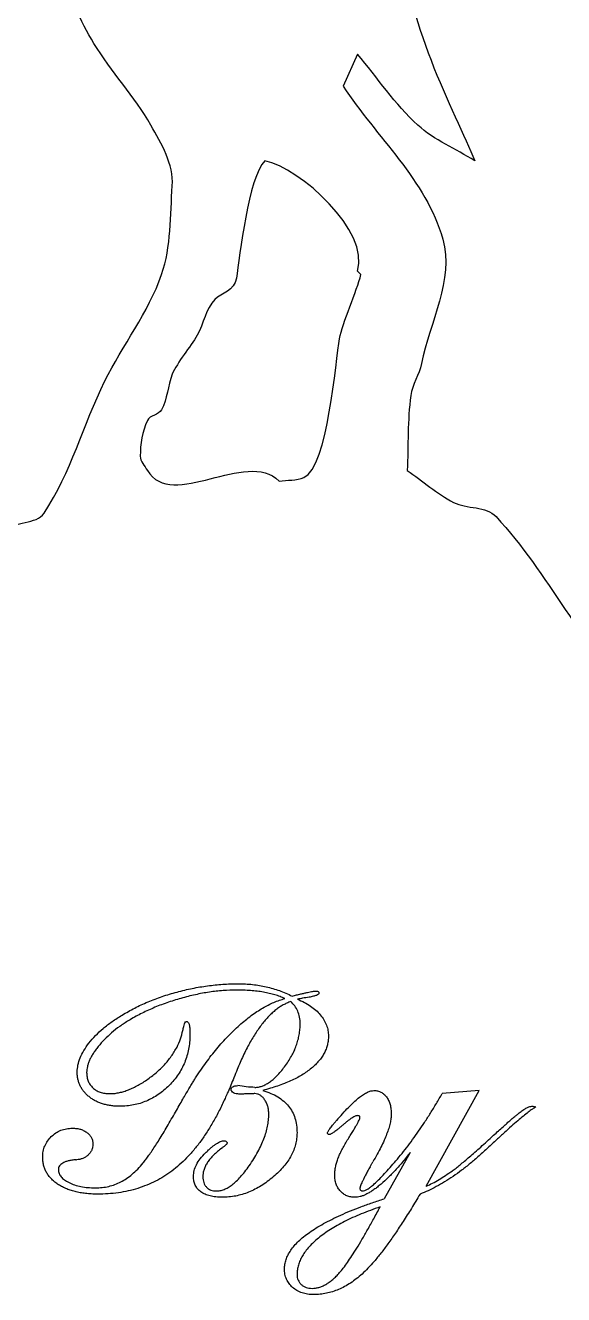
# Model space of a CAD drawing. Header units: inches. Extents: x 20 to 626, y -11 to 338.
# Drawn here: x 51.58 to 66.7, y 170.13 to 205.8 of the extents above; entities that cross this region are included whole.
import ezdxf

# ---------------------------------------------------------------- set-up
doc = ezdxf.new("R2010")
doc.units = ezdxf.units.IN
doc.header["$MEASUREMENT"] = 0

msp = doc.modelspace()

# ---------------------------------------------------------------- linework, layer by layer
at = {"color": 7, "linetype": 'Continuous', "lineweight": 25}
for p, q in [((60.91, 204.998), (60.51, 204.098)), ((61.01, 198.798), (60.91, 198.898)), ((62.844, 173.18), (64.333, 175.87)), ((64.333, 175.87), (63.295, 175.785)), ((60.366, 175.073), (60.324, 175.028)), ((62.394, 174.13), (61.667, 172.83)), ((53.001, 173.925), (53.02, 173.925))]:
    msp.add_line(p, q, dxfattribs=at)
for points, knots in [([(40.31, 181.498), (41.71, 182.698), (43.019, 184.014), (44.51, 185.098), (45.234, 185.624), (46.278, 185.666), (46.91, 186.298), (48.49, 187.878), (49.519, 189.935), (51.01, 191.598), (51.279, 191.898), (51.887, 191.763), (52.11, 192.098), (52.863, 193.228), (53.211, 194.581), (53.81, 195.798), (54.311, 196.815), (55.04, 197.727), (55.41, 198.798), (55.684, 199.592), (55.651, 200.461), (55.71, 201.298), (55.753, 201.898), (55.407, 202.476), (55.11, 202.998), (54.649, 203.811), (53.994, 204.499), (53.51, 205.298), (53.125, 205.936), (52.832, 206.626), (52.51, 207.298), (52.136, 208.082), (52.709, 208.853), (52.91, 209.698)], [0, 0, 0, 0, 1, 1, 1, 2, 2, 2, 3, 3, 3, 4, 4, 4, 5, 5, 5, 6, 6, 6, 7, 7, 7, 8, 8, 8, 9, 9, 9, 10, 10, 10, 11, 11, 11, 11]), ([(62.71, 209.198), (62.577, 208.832), (62.355, 208.486), (62.31, 208.098), (62.089, 206.179), (63.683, 203.316), (64.21, 201.998)], [0, 0, 0, 0, 1, 1, 1, 2, 2, 2, 2]), ([(64.21, 201.998), (63.677, 202.332), (63.076, 202.575), (62.61, 202.998), (61.963, 203.587), (61.477, 204.332), (60.91, 204.998)], [0, 0, 0, 0, 1, 1, 1, 2, 2, 2, 2]), ([(60.51, 204.098), (61.444, 202.665), (62.846, 201.445), (63.31, 199.798), (63.632, 198.659), (62.948, 197.458), (62.71, 196.298), (62.647, 195.989), (62.452, 195.712), (62.41, 195.398), (62.318, 194.704), (62.344, 193.998), (62.31, 193.298)], [0, 0, 0, 0, 1, 1, 1, 2, 2, 2, 3, 3, 3, 4, 4, 4, 4]), ([(58.31, 201.998), (57.851, 201.539), (57.607, 199.326), (57.51, 198.698), (57.456, 198.344), (57.09, 198.278), (56.91, 198.098), (56.647, 197.835), (56.595, 197.422), (56.41, 197.098), (56.218, 196.761), (55.854, 196.344), (55.71, 195.998), (55.577, 195.677), (55.575, 195.305), (55.41, 194.998), (55.331, 194.852), (55.08, 194.85), (55.01, 194.698), (54.868, 194.39), (54.81, 194.038), (54.81, 193.698), (54.81, 193.549), (54.934, 193.426), (55.01, 193.298), (55.705, 192.141), (57.79, 193.919), (58.71, 192.998)], [0, 0, 0, 0, 1, 1, 1, 2, 2, 2, 3, 3, 3, 4, 4, 4, 5, 5, 5, 6, 6, 6, 7, 7, 7, 8, 8, 8, 9, 9, 9, 9]), ([(58.71, 192.998), (58.944, 193.032), (59.195, 193.003), (59.41, 193.098), (60.078, 193.395), (60.308, 196.41), (60.41, 196.998), (60.487, 197.437), (60.896, 198.342), (61.01, 198.798)], [0, 0, 0, 0, 1, 1, 1, 2, 2, 2, 3, 3, 3, 3]), ([(62.31, 193.298), (62.744, 192.998), (63.143, 192.642), (63.61, 192.398), (63.984, 192.204), (64.527, 192.31), (64.81, 191.998), (66.269, 190.397), (67.23, 188.381), (68.71, 186.798), (69.199, 186.276), (70.03, 186.217), (70.61, 185.798), (72.438, 184.479), (74.144, 182.998), (75.91, 181.598)], [0, 0, 0, 0, 1, 1, 1, 2, 2, 2, 3, 3, 3, 4, 4, 4, 5, 5, 5, 5]), ([(54.299, 177.99), (54.417, 178.058), (54.653, 178.194), (55.03, 178.367), (55.428, 178.518), (55.845, 178.642), (56.27, 178.745), (56.699, 178.816), (57.127, 178.863), (57.411, 178.868), (57.553, 178.87)], [0, 0, 0, 0, 0.118915, 0.240118, 0.364625, 0.493046, 0.622302, 0.749395, 0.875402, 1, 1, 1, 1]), ([(57.553, 178.87), (57.623, 178.869), (57.762, 178.867), (57.965, 178.852), (58.161, 178.824), (58.351, 178.787), (58.537, 178.738), (58.72, 178.678), (58.901, 178.607), (59.02, 178.552), (59.079, 178.524)], [0, 0, 0, 0, 0.133617, 0.262308, 0.3875, 0.509403, 0.630312, 0.75151, 0.875367, 1, 1, 1, 1]), ([(57.51, 178.694), (57.386, 178.69), (57.133, 178.684), (56.748, 178.639), (56.353, 178.566), (55.953, 178.464), (55.557, 178.341), (55.179, 178.194), (54.82, 178.03), (54.596, 177.901), (54.486, 177.837)], [0, 0, 0, 0, 0.117655, 0.238997, 0.365175, 0.496688, 0.628537, 0.75598, 0.879413, 1, 1, 1, 1]), ([(56.367, 176.23), (56.463, 176.373), (56.65, 176.653), (56.953, 177.043), (57.267, 177.394), (57.54, 177.657), (57.761, 177.847), (57.924, 177.973), (58.086, 178.087), (58.246, 178.188), (58.406, 178.273), (58.562, 178.349), (58.718, 178.408), (58.824, 178.439), (58.875, 178.454)], [0, 0, 0, 0, 0.151043, 0.294959, 0.432535, 0.563951, 0.627125, 0.687753, 0.745341, 0.800585, 0.853245, 0.904089, 0.952822, 1, 1, 1, 1]), ([(58.875, 178.454), (58.83, 178.474), (58.738, 178.515), (58.591, 178.562), (58.434, 178.604), (58.268, 178.636), (58.092, 178.663), (57.906, 178.68), (57.711, 178.691), (57.578, 178.693), (57.51, 178.694)], [0, 0, 0, 0, 0.106188, 0.216413, 0.331857, 0.453663, 0.580462, 0.714381, 0.853831, 1, 1, 1, 1]), ([(59.037, 178.37), (59.001, 178.356), (58.929, 178.328), (58.824, 178.275), (58.72, 178.211), (58.618, 178.137), (58.517, 178.051), (58.419, 177.955), (58.321, 177.849), (58.225, 177.732), (58.131, 177.602), (58.037, 177.463), (57.945, 177.314), (57.856, 177.152), (57.765, 176.982), (57.68, 176.799), (57.592, 176.607), (57.538, 176.474), (57.51, 176.406)], [0, 0, 0, 0, 0.044771, 0.090601, 0.138056, 0.187466, 0.239125, 0.292525, 0.349017, 0.408409, 0.470548, 0.536221, 0.60523, 0.67695, 0.752463, 0.831353, 0.914158, 1, 1, 1, 1]), ([(59.304, 177.749), (59.301, 177.811), (59.296, 177.932), (59.241, 178.101), (59.158, 178.252), (59.077, 178.33), (59.037, 178.37)], [0, 0, 0, 0, 0.26622, 0.517184, 0.759188, 1, 1, 1, 1]), ([(59.079, 178.524), (59.121, 178.535), (59.2, 178.555), (59.314, 178.583), (59.416, 178.606), (59.506, 178.627), (59.583, 178.643), (59.645, 178.656), (59.692, 178.663), (59.718, 178.665), (59.729, 178.666)], [0, 0, 0, 0, 0.192529, 0.369478, 0.526846, 0.667126, 0.785827, 0.882974, 0.95215, 1, 1, 1, 1]), ([(59.552, 178.492), (59.492, 178.483), (59.384, 178.466), (59.275, 178.445), (59.227, 178.436)], [0, 0, 0, 0, 0.549707, 1, 1, 1, 1]), ([(59.227, 178.436), (59.293, 178.407), (59.421, 178.353), (59.593, 178.248), (59.745, 178.132), (59.87, 178.001), (59.973, 177.862), (60.045, 177.714), (60.091, 177.559), (60.096, 177.454), (60.098, 177.4)], [0, 0, 0, 0, 0.149771, 0.289572, 0.420787, 0.54695, 0.666463, 0.779693, 0.889296, 1, 1, 1, 1]), ([(59.833, 178.609), (59.828, 178.598), (59.815, 178.566), (59.753, 178.539), (59.665, 178.513), (59.593, 178.5), (59.552, 178.492)], [0, 0, 0, 0, 0.118896, 0.312384, 0.604465, 1, 1, 1, 1]), ([(59.729, 178.666), (59.744, 178.666), (59.771, 178.666), (59.805, 178.656), (59.829, 178.636), (59.832, 178.618), (59.833, 178.609)], [0, 0, 0, 0, 0.34386, 0.606985, 0.805695, 1, 1, 1, 1]), ([(53.039, 176.388), (53.044, 176.455), (53.052, 176.591), (53.119, 176.795), (53.225, 177.002), (53.371, 177.212), (53.554, 177.42), (53.771, 177.621), (54.021, 177.814), (54.205, 177.93), (54.299, 177.99)], [0, 0, 0, 0, 0.093562, 0.192975, 0.30152, 0.422268, 0.553693, 0.692281, 0.84118, 1, 1, 1, 1]), ([(54.486, 177.837), (54.4, 177.783), (54.234, 177.678), (54.007, 177.498), (53.806, 177.309), (53.656, 177.143), (53.554, 177.007), (53.488, 176.909), (53.431, 176.815), (53.385, 176.722), (53.349, 176.633), (53.324, 176.546), (53.308, 176.462), (53.305, 176.406), (53.304, 176.379)], [0, 0, 0, 0, 0.155741, 0.303865, 0.445995, 0.582767, 0.647652, 0.708492, 0.76547, 0.818489, 0.868187, 0.914018, 0.95802, 1, 1, 1, 1]), ([(55.844, 177.09), (55.879, 177.166), (55.949, 177.318), (55.997, 177.516), (56.027, 177.662), (56.051, 177.738), (56.069, 177.794), (56.093, 177.807), (56.101, 177.811)], [0, 0, 0, 0, 0.323219, 0.645966, 0.790283, 0.896227, 0.963934, 1, 1, 1, 1]), ([(56.101, 177.811), (56.11, 177.81), (56.128, 177.809), (56.153, 177.795), (56.17, 177.77), (56.184, 177.736), (56.192, 177.687), (56.201, 177.621), (56.204, 177.534), (56.204, 177.469), (56.205, 177.433)], [0, 0, 0, 0, 0.06261, 0.126808, 0.191907, 0.273541, 0.383344, 0.540798, 0.746093, 1, 1, 1, 1]), ([(58.033, 175.958), (58.066, 175.96), (58.134, 175.965), (58.236, 175.992), (58.339, 176.039), (58.443, 176.103), (58.548, 176.185), (58.653, 176.287), (58.762, 176.405), (58.868, 176.539), (58.97, 176.681), (59.058, 176.83), (59.135, 176.979), (59.197, 177.13), (59.244, 177.283), (59.279, 177.437), (59.3, 177.593), (59.303, 177.697), (59.304, 177.749)], [0, 0, 0, 0, 0.042261, 0.08633, 0.133665, 0.185066, 0.241275, 0.303262, 0.370659, 0.444653, 0.520513, 0.593352, 0.664157, 0.73359, 0.800853, 0.867325, 0.93392, 1, 1, 1, 1]), ([(56.205, 177.433), (56.203, 177.365), (56.199, 177.23), (56.172, 177.031), (56.127, 176.841), (56.061, 176.659), (55.98, 176.484), (55.879, 176.317), (55.759, 176.159), (55.624, 176.01), (55.476, 175.875), (55.32, 175.755), (55.156, 175.654), (54.984, 175.572), (54.807, 175.507), (54.621, 175.461), (54.429, 175.435), (54.298, 175.431), (54.232, 175.429)], [0, 0, 0, 0, 0.06576, 0.129357, 0.19191, 0.253267, 0.314603, 0.376903, 0.439858, 0.504773, 0.569363, 0.631966, 0.693512, 0.753653, 0.814181, 0.874593, 0.936442, 1, 1, 1, 1]), ([(60.098, 177.4), (60.097, 177.359), (60.095, 177.276), (60.07, 177.154), (60.033, 177.035), (59.98, 176.919), (59.911, 176.807), (59.828, 176.698), (59.729, 176.593), (59.617, 176.491), (59.489, 176.395), (59.35, 176.303), (59.198, 176.217), (59.033, 176.138), (58.856, 176.061), (58.666, 175.994), (58.464, 175.929), (58.324, 175.893), (58.252, 175.874)], [0, 0, 0, 0, 0.048314, 0.096353, 0.144667, 0.193595, 0.244336, 0.297507, 0.353253, 0.412455, 0.474418, 0.539381, 0.607061, 0.678016, 0.752689, 0.831361, 0.913408, 1, 1, 1, 1]), ([(53.953, 175.782), (53.993, 175.783), (54.075, 175.784), (54.198, 175.806), (54.324, 175.834), (54.452, 175.878), (54.584, 175.931), (54.717, 176.001), (54.856, 176.076), (55.039, 176.198), (55.257, 176.363), (55.49, 176.584), (55.688, 176.826), (55.792, 177.002), (55.844, 177.09)], [0, 0, 0, 0, 0.050213, 0.102157, 0.156003, 0.212523, 0.271731, 0.334387, 0.400467, 0.47003, 0.609448, 0.743208, 0.872331, 1, 1, 1, 1]), ([(54.232, 175.429), (54.189, 175.43), (54.104, 175.431), (53.981, 175.444), (53.863, 175.464), (53.752, 175.495), (53.646, 175.531), (53.548, 175.579), (53.455, 175.632), (53.37, 175.696), (53.293, 175.766), (53.225, 175.84), (53.168, 175.92), (53.12, 176.004), (53.085, 176.094), (53.058, 176.188), (53.043, 176.286), (53.04, 176.354), (53.039, 176.388)], [0, 0, 0, 0, 0.075652, 0.147609, 0.217039, 0.284556, 0.349434, 0.412757, 0.475118, 0.537218, 0.598146, 0.656801, 0.713281, 0.769457, 0.82577, 0.88179, 0.939584, 1, 1, 1, 1]), ([(53.304, 176.379), (53.306, 176.336), (53.309, 176.253), (53.344, 176.136), (53.398, 176.031), (53.477, 175.943), (53.573, 175.869), (53.687, 175.819), (53.815, 175.786), (53.906, 175.783), (53.953, 175.782)], [0, 0, 0, 0, 0.129467, 0.249304, 0.365323, 0.483275, 0.603112, 0.726624, 0.85681, 1, 1, 1, 1]), ([(54.891, 173.834), (54.918, 173.868), (54.975, 173.939), (55.059, 174.057), (55.151, 174.188), (55.247, 174.334), (55.349, 174.495), (55.457, 174.67), (55.567, 174.861), (55.684, 175.06), (55.796, 175.26), (55.904, 175.447), (56.003, 175.618), (56.092, 175.773), (56.174, 175.91), (56.246, 176.032), (56.309, 176.137), (56.349, 176.201), (56.367, 176.23)], [0, 0, 0, 0, 0.04602, 0.097515, 0.154134, 0.216309, 0.284068, 0.357018, 0.435339, 0.519121, 0.602415, 0.679152, 0.749335, 0.812717, 0.869547, 0.919578, 0.96306, 1, 1, 1, 1]), ([(57.51, 176.406), (57.479, 176.328), (57.421, 176.181), (57.337, 175.976), (57.261, 175.801), (57.214, 175.694), (57.192, 175.645)], [0, 0, 0, 0, 0.30595, 0.574984, 0.806245, 1, 1, 1, 1]), ([(57.363, 175.898), (57.365, 175.914), (57.37, 175.947), (57.415, 175.983), (57.475, 176.006), (57.523, 176.007), (57.549, 176.008)], [0, 0, 0, 0, 0.19719, 0.40932, 0.675881, 1, 1, 1, 1]), ([(57.601, 175.771), (57.569, 175.772), (57.509, 175.776), (57.433, 175.801), (57.375, 175.841), (57.367, 175.88), (57.363, 175.898)], [0, 0, 0, 0, 0.32974, 0.602485, 0.822134, 1, 1, 1, 1]), ([(58.033, 175.958), (57.952, 175.961), (57.871, 175.965), (57.71, 175.985), (57.63, 176.003), (57.549, 176.008)], [0, 0, 0, 0, 0.5, 0.5, 1, 1, 1, 1]), ([(58.252, 175.874), (58.328, 175.848), (58.474, 175.799), (58.673, 175.698), (58.842, 175.578), (58.98, 175.437), (59.086, 175.275), (59.164, 175.095), (59.207, 174.894), (59.213, 174.754), (59.216, 174.682)], [0, 0, 0, 0, 0.144779, 0.277888, 0.40077, 0.517443, 0.631723, 0.747223, 0.869519, 1, 1, 1, 1]), ([(60.366, 175.073), (60.423, 175.138), (60.531, 175.261), (60.69, 175.427), (60.833, 175.566), (60.961, 175.676), (61.079, 175.76), (61.184, 175.823), (61.282, 175.861), (61.346, 175.867), (61.375, 175.87)], [0, 0, 0, 0, 0.198736, 0.374904, 0.525052, 0.653298, 0.761789, 0.854996, 0.933116, 1, 1, 1, 1]), ([(61.375, 175.87), (61.41, 175.868), (61.479, 175.865), (61.576, 175.828), (61.662, 175.77), (61.734, 175.69), (61.791, 175.591), (61.834, 175.476), (61.858, 175.345), (61.861, 175.253), (61.863, 175.206)], [0, 0, 0, 0, 0.114134, 0.222339, 0.33211, 0.447343, 0.570547, 0.701475, 0.844416, 1, 1, 1, 1]), ([(57.192, 175.645), (57.139, 175.533), (57.037, 175.313), (56.867, 175), (56.691, 174.71), (56.509, 174.443), (56.317, 174.198), (56.119, 173.978), (55.913, 173.78), (55.7, 173.604), (55.476, 173.452), (55.243, 173.318), (54.996, 173.209), (54.74, 173.117), (54.472, 173.045), (54.193, 172.994), (53.902, 172.963), (53.705, 172.96), (53.605, 172.958)], [0, 0, 0, 0, 0.077997, 0.152024, 0.222911, 0.290708, 0.355173, 0.417218, 0.476744, 0.534096, 0.590299, 0.646322, 0.702572, 0.759187, 0.817079, 0.876271, 0.937132, 1, 1, 1, 1]), ([(58.025, 175.782), (58.015, 175.782), (57.991, 175.782), (57.95, 175.78), (57.898, 175.779), (57.817, 175.775), (57.717, 175.772), (57.638, 175.771), (57.601, 175.771)], [0, 0, 0, 0, 0.071631, 0.16611, 0.289879, 0.439795, 0.739503, 1, 1, 1, 1]), ([(58.422, 175.203), (58.421, 175.241), (58.418, 175.317), (58.396, 175.425), (58.359, 175.524), (58.307, 175.612), (58.249, 175.687), (58.18, 175.741), (58.104, 175.775), (58.051, 175.78), (58.025, 175.782)], [0, 0, 0, 0, 0.150089, 0.292109, 0.427593, 0.559449, 0.683689, 0.794288, 0.897337, 1, 1, 1, 1]), ([(61.056, 173.047), (61.077, 173.05), (61.125, 173.057), (61.2, 173.1), (61.29, 173.162), (61.393, 173.251), (61.512, 173.364), (61.646, 173.501), (61.793, 173.664), (61.956, 173.847), (62.124, 174.05), (62.294, 174.266), (62.464, 174.491), (62.631, 174.73), (62.801, 174.977), (62.967, 175.236), (63.132, 175.507), (63.24, 175.691), (63.295, 175.785)], [0, 0, 0, 0, 0.017304, 0.040566, 0.071027, 0.109309, 0.154828, 0.208231, 0.269864, 0.339203, 0.413892, 0.490435, 0.569421, 0.650986, 0.73445, 0.820592, 0.909141, 1, 1, 1, 1]), ([(57.872, 173.755), (57.916, 173.82), (58.001, 173.947), (58.113, 174.14), (58.207, 174.329), (58.284, 174.512), (58.347, 174.691), (58.388, 174.865), (58.417, 175.035), (58.42, 175.147), (58.422, 175.203)], [0, 0, 0, 0, 0.150129, 0.292024, 0.425417, 0.552017, 0.671589, 0.786275, 0.894594, 1, 1, 1, 1]), ([(60.921, 175.164), (60.911, 175.163), (60.886, 175.161), (60.848, 175.147), (60.804, 175.126), (60.754, 175.097), (60.699, 175.059), (60.638, 175.013), (60.571, 174.96), (60.501, 174.9), (60.432, 174.839), (60.366, 174.786), (60.308, 174.74), (60.257, 174.703), (60.213, 174.673), (60.176, 174.652), (60.146, 174.638), (60.127, 174.636), (60.119, 174.635)], [0, 0, 0, 0, 0.032898, 0.074611, 0.124736, 0.183848, 0.252295, 0.330302, 0.419125, 0.517736, 0.61527, 0.702988, 0.778745, 0.84371, 0.897996, 0.941803, 0.975516, 1, 1, 1, 1]), ([(60.981, 175.097), (60.98, 175.108), (60.98, 175.126), (60.973, 175.151), (60.95, 175.162), (60.932, 175.163), (60.921, 175.164)], [0, 0, 0, 0, 0.324735, 0.505081, 0.684961, 1, 1, 1, 1]), ([(61.863, 175.206), (61.861, 175.165), (61.857, 175.081), (61.832, 174.947), (61.79, 174.8), (61.732, 174.639), (61.661, 174.464), (61.57, 174.277), (61.466, 174.075), (61.387, 173.938), (61.346, 173.867)], [0, 0, 0, 0, 0.083012, 0.175816, 0.281597, 0.398711, 0.529343, 0.672827, 0.829507, 1, 1, 1, 1]), ([(65.922, 175.41), (65.89, 175.389), (65.817, 175.343), (65.702, 175.256), (65.566, 175.147), (65.409, 175.014), (65.23, 174.859), (65.031, 174.68), (64.811, 174.478), (64.576, 174.256), (64.333, 174.032), (64.086, 173.823), (63.844, 173.63), (63.603, 173.459), (63.366, 173.306), (63.133, 173.17), (62.903, 173.053), (62.747, 172.989), (62.671, 172.958)], [0, 0, 0, 0, 0.027745, 0.062908, 0.105567, 0.155763, 0.213777, 0.278892, 0.352071, 0.432849, 0.515339, 0.594431, 0.669966, 0.741928, 0.810875, 0.876672, 0.939633, 1, 1, 1, 1]), ([(64.739, 174.613), (64.785, 174.654), (64.873, 174.734), (64.998, 174.849), (65.112, 174.951), (65.214, 175.041), (65.306, 175.118), (65.385, 175.184), (65.453, 175.238), (65.523, 175.294), (65.601, 175.345), (65.682, 175.392), (65.753, 175.42), (65.797, 175.426), (65.816, 175.429)], [0, 0, 0, 0, 0.136616, 0.261066, 0.373423, 0.472943, 0.560401, 0.636472, 0.69975, 0.750884, 0.834676, 0.902982, 0.957973, 1, 1, 1, 1]), ([(65.816, 175.429), (65.823, 175.428), (65.845, 175.426), (65.867, 175.422), (65.88, 175.419)], [0, 0, 0, 0, 0.360128, 1, 1, 1, 1]), ([(65.88, 175.419), (65.889, 175.417), (65.902, 175.412), (65.916, 175.41), (65.922, 175.41)], [0, 0, 0, 0, 0.605618, 1, 1, 1, 1]), ([(52.069, 173.996), (52.071, 174.051), (52.077, 174.159), (52.125, 174.313), (52.202, 174.454), (52.308, 174.578), (52.435, 174.681), (52.58, 174.757), (52.738, 174.803), (52.849, 174.808), (52.906, 174.811)], [0, 0, 0, 0, 0.126802, 0.24764, 0.368734, 0.495216, 0.621983, 0.745379, 0.868971, 1, 1, 1, 1]), ([(52.906, 174.811), (52.946, 174.81), (53.023, 174.806), (53.134, 174.784), (53.233, 174.742), (53.32, 174.688), (53.391, 174.62), (53.444, 174.543), (53.476, 174.455), (53.479, 174.393), (53.481, 174.362)], [0, 0, 0, 0, 0.147671, 0.286163, 0.414467, 0.540834, 0.660596, 0.772843, 0.884244, 1, 1, 1, 1]), ([(60.071, 174.675), (60.072, 174.681), (60.075, 174.698), (60.088, 174.724), (60.108, 174.758), (60.135, 174.799), (60.172, 174.846), (60.215, 174.901), (60.267, 174.962), (60.304, 175.005), (60.324, 175.028)], [0, 0, 0, 0, 0.045088, 0.114153, 0.20165, 0.315191, 0.449978, 0.61129, 0.792328, 1, 1, 1, 1]), ([(60.275, 173.493), (60.276, 173.529), (60.278, 173.602), (60.295, 173.713), (60.324, 173.829), (60.362, 173.949), (60.413, 174.074), (60.473, 174.204), (60.545, 174.338), (60.626, 174.471), (60.707, 174.599), (60.779, 174.716), (60.839, 174.818), (60.889, 174.904), (60.929, 174.974), (60.955, 175.029), (60.975, 175.067), (60.979, 175.089), (60.981, 175.097)], [0, 0, 0, 0, 0.059976, 0.12367, 0.190081, 0.261914, 0.337314, 0.418047, 0.503657, 0.594371, 0.68243, 0.75994, 0.826908, 0.882676, 0.927932, 0.962719, 0.986415, 1, 1, 1, 1]), ([(56.304, 173.455), (56.309, 173.51), (56.318, 173.625), (56.387, 173.795), (56.498, 173.962), (56.618, 174.096), (56.726, 174.197), (56.804, 174.266), (56.877, 174.324), (56.944, 174.373), (57.007, 174.411), (57.064, 174.438), (57.118, 174.454), (57.152, 174.457), (57.168, 174.458)], [0, 0, 0, 0, 0.119125, 0.245584, 0.387242, 0.547571, 0.629005, 0.703615, 0.770157, 0.829409, 0.881048, 0.926409, 0.965336, 1, 1, 1, 1]), ([(59.216, 174.682), (59.213, 174.627), (59.209, 174.517), (59.178, 174.354), (59.125, 174.195), (59.051, 174.038), (58.956, 173.884), (58.839, 173.734), (58.704, 173.584), (58.548, 173.443), (58.383, 173.309), (58.211, 173.193), (58.036, 173.093), (57.858, 173.011), (57.676, 172.949), (57.492, 172.902), (57.303, 172.876), (57.177, 172.872), (57.113, 172.87)], [0, 0, 0, 0, 0.054262, 0.108425, 0.163528, 0.220312, 0.279536, 0.342143, 0.408493, 0.479005, 0.5502, 0.618341, 0.68476, 0.749297, 0.812315, 0.87466, 0.937135, 1, 1, 1, 1]), ([(57.168, 174.458), (57.179, 174.458), (57.199, 174.456), (57.225, 174.442), (57.247, 174.422), (57.25, 174.404), (57.251, 174.395)], [0, 0, 0, 0, 0.267919, 0.526997, 0.77458, 1, 1, 1, 1]), ([(60.119, 174.635), (60.113, 174.635), (60.102, 174.636), (60.086, 174.643), (60.076, 174.658), (60.073, 174.669), (60.071, 174.675)], [0, 0, 0, 0, 0.264842, 0.489964, 0.719544, 1, 1, 1, 1]), ([(62.844, 173.18), (62.904, 173.208), (63.027, 173.265), (63.209, 173.366), (63.393, 173.485), (63.552, 173.594), (63.687, 173.696), (63.8, 173.788), (63.928, 173.89), (64.065, 174.01), (64.217, 174.14), (64.38, 174.286), (64.556, 174.444), (64.676, 174.555), (64.739, 174.613)], [0, 0, 0, 0, 0.082718, 0.169895, 0.261606, 0.358762, 0.412395, 0.473681, 0.542281, 0.618508, 0.702509, 0.793796, 0.893244, 1, 1, 1, 1]), ([(53.481, 174.362), (53.479, 174.333), (53.477, 174.276), (53.448, 174.195), (53.405, 174.12), (53.344, 174.055), (53.273, 174), (53.194, 173.96), (53.11, 173.932), (53.05, 173.927), (53.02, 173.925)], [0, 0, 0, 0, 0.124593, 0.242883, 0.363766, 0.491962, 0.621123, 0.74528, 0.871065, 1, 1, 1, 1]), ([(57.101, 174.25), (57.059, 174.218), (56.978, 174.156), (56.87, 174.057), (56.777, 173.958), (56.703, 173.856), (56.642, 173.756), (56.6, 173.654), (56.574, 173.551), (56.57, 173.481), (56.569, 173.446)], [0, 0, 0, 0, 0.158107, 0.30553, 0.440244, 0.565481, 0.682333, 0.791188, 0.896227, 1, 1, 1, 1]), ([(57.251, 174.395), (57.248, 174.387), (57.241, 174.366), (57.209, 174.336), (57.163, 174.295), (57.123, 174.266), (57.101, 174.25)], [0, 0, 0, 0, 0.113932, 0.312771, 0.608577, 1, 1, 1, 1]), ([(62.394, 174.13), (62.318, 174.035), (62.174, 173.852), (61.952, 173.601), (61.738, 173.385), (61.563, 173.228), (61.428, 173.122), (61.332, 173.056), (61.242, 172.998), (61.154, 172.953), (61.072, 172.914), (60.992, 172.89), (60.916, 172.874), (60.867, 172.871), (60.843, 172.87)], [0, 0, 0, 0, 0.178227, 0.341925, 0.490074, 0.624176, 0.685624, 0.742249, 0.794592, 0.842504, 0.886828, 0.92774, 0.964865, 1, 1, 1, 1]), ([(53.605, 172.958), (53.548, 172.959), (53.437, 172.96), (53.276, 172.975), (53.124, 172.996), (52.98, 173.029), (52.844, 173.066), (52.717, 173.116), (52.599, 173.174), (52.489, 173.239), (52.392, 173.314), (52.305, 173.393), (52.231, 173.478), (52.172, 173.571), (52.126, 173.669), (52.092, 173.773), (52.073, 173.883), (52.07, 173.958), (52.069, 173.996)], [0, 0, 0, 0, 0.081964, 0.16019, 0.23424, 0.305196, 0.373094, 0.438907, 0.502665, 0.564245, 0.623669, 0.679775, 0.734112, 0.787147, 0.838701, 0.89116, 0.944607, 1, 1, 1, 1]), ([(53.001, 173.925), (52.963, 173.921), (52.89, 173.913), (52.79, 173.895), (52.704, 173.869), (52.635, 173.836), (52.579, 173.797), (52.538, 173.752), (52.515, 173.699), (52.512, 173.661), (52.51, 173.642)], [0, 0, 0, 0, 0.185959, 0.351299, 0.493416, 0.616785, 0.723578, 0.818161, 0.907829, 1, 1, 1, 1]), ([(53.545, 173.135), (53.61, 173.137), (53.738, 173.142), (53.924, 173.172), (54.1, 173.225), (54.269, 173.299), (54.43, 173.397), (54.588, 173.519), (54.744, 173.665), (54.841, 173.776), (54.891, 173.834)], [0, 0, 0, 0, 0.123854, 0.242943, 0.359198, 0.474244, 0.593061, 0.718825, 0.854701, 1, 1, 1, 1]), ([(56.948, 173.047), (56.984, 173.049), (57.06, 173.053), (57.172, 173.089), (57.285, 173.145), (57.399, 173.224), (57.515, 173.324), (57.631, 173.449), (57.754, 173.592), (57.831, 173.699), (57.872, 173.755)], [0, 0, 0, 0, 0.090824, 0.187455, 0.290786, 0.404365, 0.530912, 0.671681, 0.82751, 1, 1, 1, 1]), ([(61.267, 173.729), (61.244, 173.687), (61.201, 173.608), (61.142, 173.496), (61.091, 173.399), (61.052, 173.317), (61.02, 173.249), (61.001, 173.193), (60.984, 173.152), (60.982, 173.128), (60.981, 173.118)], [0, 0, 0, 0, 0.21324, 0.399999, 0.560302, 0.696016, 0.8054, 0.8924, 0.956799, 1, 1, 1, 1]), ([(61.267, 173.729), (61.274, 173.74), (61.28, 173.752), (61.287, 173.763), (61.294, 173.775), (61.3, 173.786), (61.307, 173.798), (61.32, 173.821), (61.333, 173.844), (61.346, 173.867)], [0, 0, 0, 0, 0.0000396729, 0.0000396729, 0.0000396729, 0.0000793459, 0.0000793459, 0.0000793459, 0.0001586917, 0.0001586917, 0.0001586917, 0.0001586917]), ([(52.51, 173.642), (52.514, 173.608), (52.522, 173.537), (52.585, 173.44), (52.682, 173.353), (52.813, 173.277), (52.97, 173.214), (53.147, 173.168), (53.341, 173.14), (53.475, 173.137), (53.545, 173.135)], [0, 0, 0, 0, 0.082123, 0.168335, 0.270751, 0.393154, 0.530411, 0.676734, 0.831887, 1, 1, 1, 1]), ([(57.113, 172.87), (57.053, 172.872), (56.937, 172.875), (56.776, 172.904), (56.634, 172.95), (56.515, 173.016), (56.42, 173.101), (56.351, 173.205), (56.312, 173.325), (56.307, 173.41), (56.304, 173.455)], [0, 0, 0, 0, 0.161735, 0.305974, 0.436366, 0.555804, 0.666669, 0.773567, 0.881904, 1, 1, 1, 1]), ([(56.569, 173.446), (56.57, 173.417), (56.572, 173.362), (56.592, 173.283), (56.624, 173.213), (56.67, 173.154), (56.726, 173.105), (56.794, 173.072), (56.868, 173.05), (56.921, 173.048), (56.948, 173.047)], [0, 0, 0, 0, 0.140369, 0.268579, 0.388805, 0.509196, 0.62893, 0.746144, 0.868486, 1, 1, 1, 1]), ([(60.843, 172.87), (60.803, 172.872), (60.725, 172.876), (60.614, 172.908), (60.515, 172.964), (60.43, 173.04), (60.36, 173.133), (60.31, 173.242), (60.279, 173.363), (60.276, 173.449), (60.275, 173.493)], [0, 0, 0, 0, 0.125859, 0.245756, 0.362522, 0.483292, 0.605113, 0.728974, 0.859739, 1, 1, 1, 1]), ([(60.981, 173.118), (60.982, 173.109), (60.984, 173.091), (61.002, 173.067), (61.026, 173.05), (61.046, 173.048), (61.056, 173.047)], [0, 0, 0, 0, 0.23327, 0.483266, 0.743169, 1, 1, 1, 1]), ([(58.863, 170.857), (58.865, 170.901), (58.869, 170.991), (58.905, 171.124), (58.96, 171.255), (59.04, 171.384), (59.138, 171.514), (59.26, 171.64), (59.403, 171.766), (59.569, 171.889), (59.757, 172.012), (59.965, 172.134), (60.196, 172.254), (60.447, 172.374), (60.722, 172.491), (61.017, 172.606), (61.334, 172.721), (61.554, 172.793), (61.667, 172.83)], [0, 0, 0, 0, 0.036842, 0.074315, 0.113736, 0.155254, 0.200001, 0.24869, 0.301253, 0.35862, 0.420459, 0.487822, 0.559498, 0.636992, 0.719398, 0.807676, 0.90083, 1, 1, 1, 1]), ([(62.671, 172.958), (62.59, 172.825), (62.435, 172.568), (62.206, 172.2), (61.985, 171.87), (61.777, 171.571), (61.58, 171.306), (61.391, 171.077), (61.217, 170.879), (61.05, 170.715), (60.885, 170.578), (60.722, 170.459), (60.555, 170.36), (60.386, 170.277), (60.214, 170.214), (60.04, 170.168), (59.863, 170.141), (59.744, 170.137), (59.685, 170.135)], [0, 0, 0, 0, 0.108955, 0.209832, 0.302476, 0.387123, 0.464207, 0.533133, 0.594321, 0.64815, 0.69717, 0.743879, 0.789102, 0.832628, 0.875107, 0.916941, 0.958186, 1, 1, 1, 1]), ([(61.55, 172.6), (61.458, 172.568), (61.28, 172.506), (61.023, 172.404), (60.781, 172.301), (60.556, 172.194), (60.348, 172.082), (60.156, 171.968), (59.979, 171.851), (59.82, 171.73), (59.68, 171.606), (59.555, 171.482), (59.452, 171.355), (59.365, 171.228), (59.298, 171.097), (59.251, 170.966), (59.222, 170.833), (59.218, 170.743), (59.216, 170.699)], [0, 0, 0, 0, 0.091588, 0.178202, 0.260734, 0.339064, 0.413341, 0.483519, 0.550124, 0.612894, 0.67186, 0.726727, 0.77818, 0.82627, 0.872022, 0.91576, 0.957843, 1, 1, 1, 1]), ([(59.639, 170.311), (59.671, 170.313), (59.737, 170.315), (59.834, 170.337), (59.931, 170.372), (60.028, 170.423), (60.125, 170.485), (60.222, 170.562), (60.319, 170.652), (60.418, 170.759), (60.524, 170.888), (60.637, 171.044), (60.763, 171.231), (60.898, 171.447), (61.046, 171.693), (61.204, 171.968), (61.375, 172.273), (61.49, 172.488), (61.55, 172.6)], [0, 0, 0, 0, 0.031316, 0.063261, 0.096429, 0.131554, 0.168688, 0.208413, 0.251669, 0.297449, 0.35007, 0.412635, 0.485284, 0.568107, 0.660783, 0.763344, 0.876813, 1, 1, 1, 1]), ([(59.685, 170.135), (59.626, 170.137), (59.515, 170.14), (59.356, 170.181), (59.212, 170.242), (59.089, 170.332), (58.988, 170.44), (58.916, 170.567), (58.869, 170.707), (58.865, 170.806), (58.863, 170.857)], [0, 0, 0, 0, 0.142024, 0.272913, 0.398257, 0.521506, 0.642441, 0.757769, 0.875816, 1, 1, 1, 1]), ([(59.216, 170.699), (59.217, 170.671), (59.219, 170.618), (59.242, 170.542), (59.28, 170.475), (59.331, 170.416), (59.395, 170.369), (59.469, 170.336), (59.551, 170.315), (59.609, 170.312), (59.639, 170.311)], [0, 0, 0, 0, 0.126759, 0.247329, 0.365227, 0.485053, 0.607509, 0.730114, 0.860438, 1, 1, 1, 1])]:
    msp.add_open_spline(points, degree=3, knots=knots, dxfattribs=at)
msp.add_open_spline([(60.91, 198.898), (61.281, 200.011), (59.298, 201.801), (58.31, 201.998)], degree=3, dxfattribs=at)

doc.saveas('drawing.dxf')
